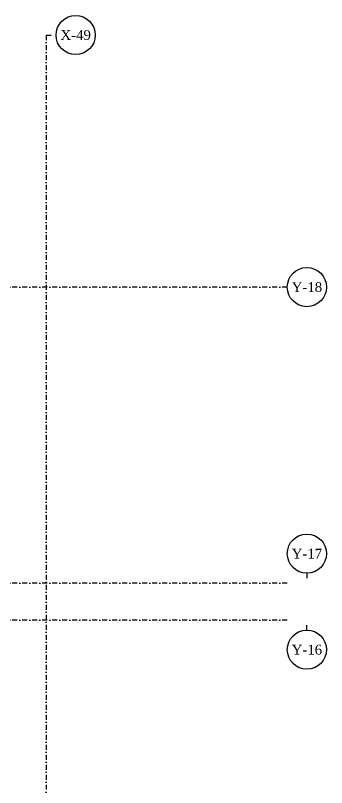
# Model space of a CAD drawing. Header units: inches. Extents: x -772 to 6765, y -813 to 4093.
# Drawn here: x 5972 to 6765, y 2123 to 4093 of the extents above; entities that cross this region are included whole.
import ezdxf
from ezdxf.enums import TextEntityAlignment as Align

# ---------------------------------------------------------------- set-up
doc = ezdxf.new("R2010")
doc.units = ezdxf.units.IN
doc.header["$MEASUREMENT"] = 0
doc.linetypes.add('DASHDOT', pattern=[25.4, 12.7, -6.35, 0, -6.35])
for name, color, linetype in [('H_STR_Aks', 250, 'DASHDOT'), ('H_STR_AksCemberi', 106, 'Continuous'), ('H_STR_AksYazi', 91, 'Continuous')]:
    doc.layers.add(name, color=color, linetype=linetype)
doc.styles.add('HG', font='times.ttf')

# ---------------------------------------------------------------- blocks, each defined once
blk = doc.blocks.new('Not_Aks_Balon')
at = {"layer": 'H_STR_AksCemberi'}
blk.add_circle((0, 0), 50, dxfattribs=at)
at = {"layer": 'H_STR_AksYazi', "style": 'HG'}
blk.add_attdef('AKSNO', text='', height=25, dxfattribs=at).set_placement((0, 0), align=Align.MIDDLE_CENTER)

msp = doc.modelspace()

# ---------------------------------------------------------------- linework, layer by layer
at = {"layer": 'H_STR_Aks'}
for p, q in [((6050, 4043), (6050, -712.8)), ((6050, 4043), (6075, 4043)), ((6664.5, 3400), (-659.1, 3400)), ((6714.5, 2670), (6714.5, 2645)), ((6664.5, 2645), (-659.1, 2645)), ((6664.5, 2550), (-659.1, 2550)), ((6714.5, 2525), (6714.5, 2550))]:
    msp.add_line(p, q, dxfattribs=at)

# ---------------------------------------------------------------- block references
at = {"layer": 'H_STR_AksCemberi'}
for p, values in [((6125, 4043), {'AKSNO': 'X-49'}), ((6714.5, 3400), {'AKSNO': 'Y-18'}), ((6714.5, 2720), {'AKSNO': 'Y-17'}), ((6714.5, 2475), {'AKSNO': 'Y-16'})]:
    msp.add_blockref('Not_Aks_Balon', p, dxfattribs=at).add_auto_attribs(values)

doc.saveas('drawing.dxf')
